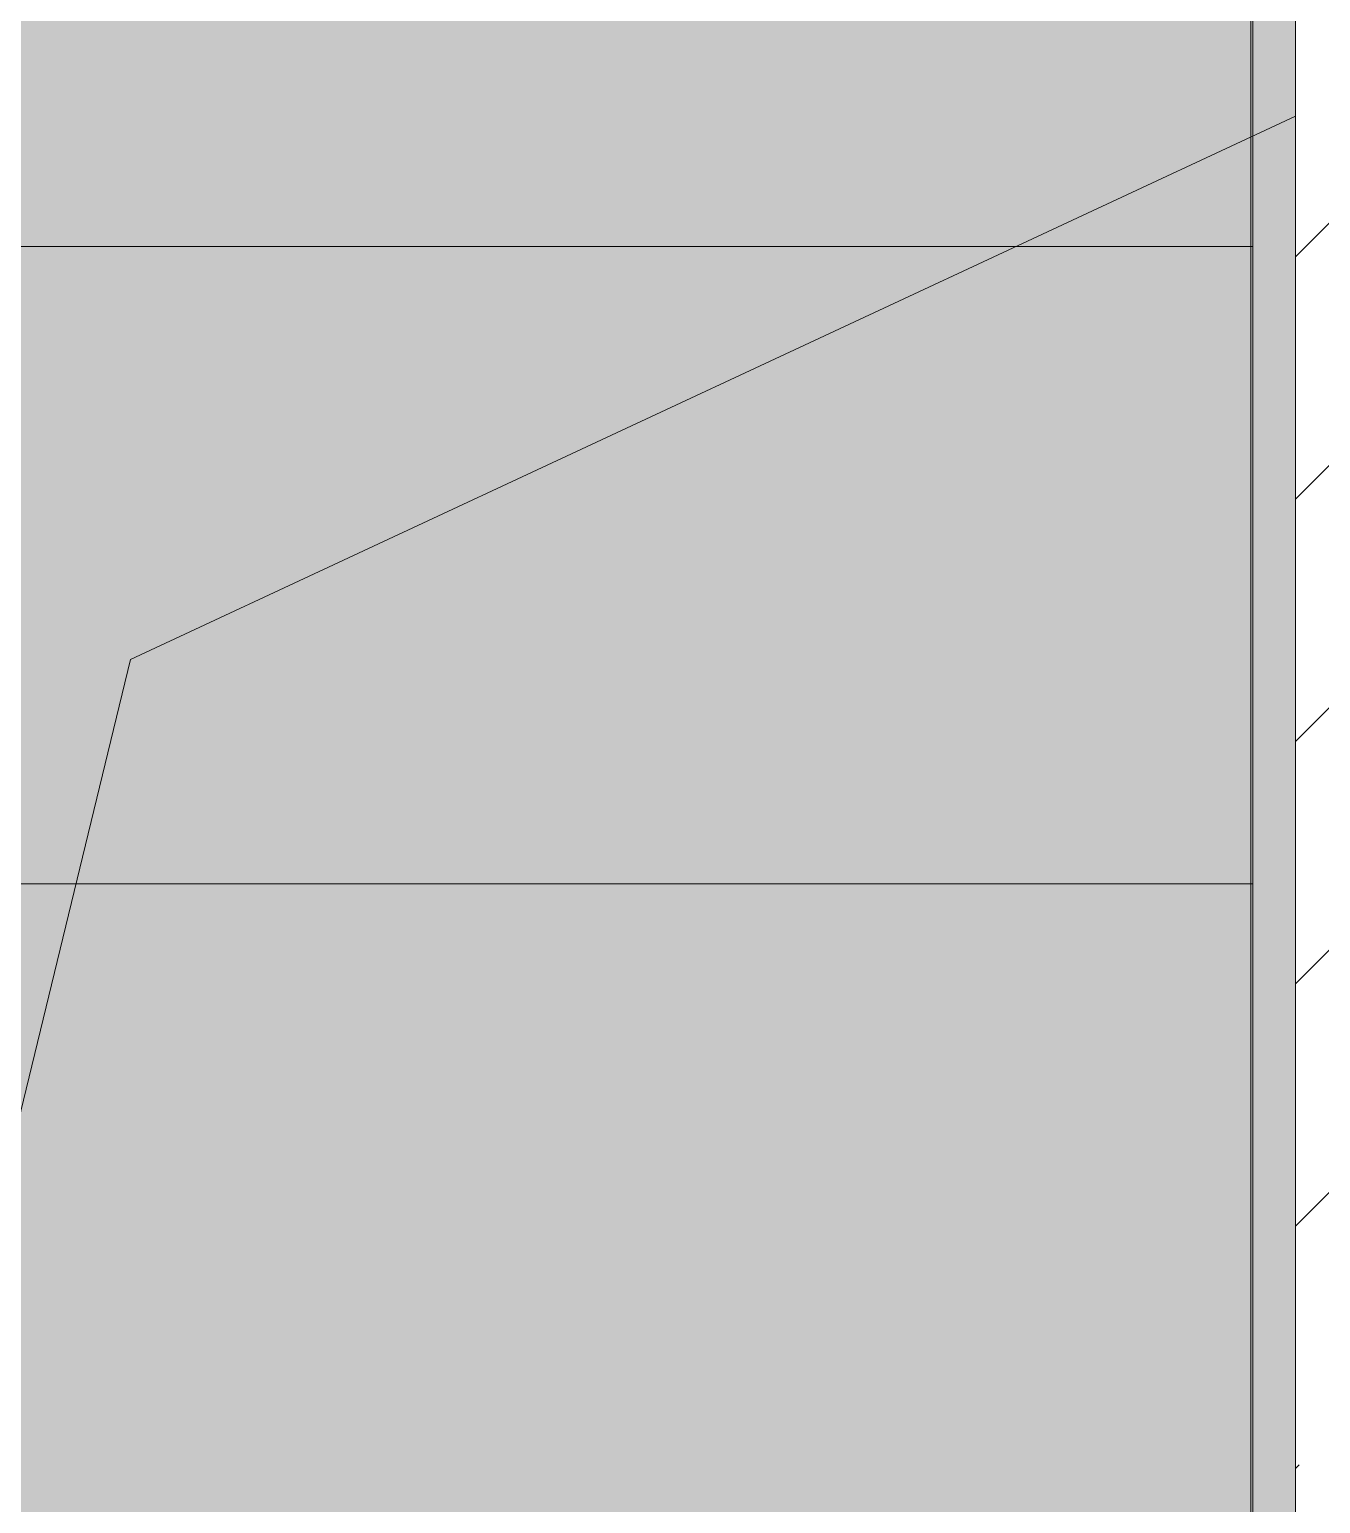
# Model space of a CAD drawing. Header units: millimetres. Extents: x -164500 to 426394, y -51911 to 102118.
# Drawn here: x 151686 to 152294, y 77968 to 78661 of the extents above; entities that cross this region are included whole.
import ezdxf

# ---------------------------------------------------------------- set-up
doc = ezdxf.new("R2010")
doc.units = ezdxf.units.MM
for name, color, linetype, lineweight in [('A-WALL', 7, 'Continuous', 5), ('I-WALL', 7, 'Continuous', 5), ('S-STRS', 7, 'Continuous', 9), ('S-STRS-MBND', 7, 'Continuous', 9)]:
    doc.layers.add(name, color=color, linetype=linetype, lineweight=lineweight)
for name, color, linetype, lineweight, true_color in [('A-WALL-1', 9, 'Continuous', 5, 0x808080), ('A-WALL-FNSH-1', 9, 'Continuous', 5, 0x808080), ('S-STRS-1', 7, 'Continuous', 9, 0xeef6ff)]:
    doc.layers.add(name, color=color, linetype=linetype, lineweight=lineweight, true_color=true_color)

# ---------------------------------------------------------------- blocks, each defined once
blk = doc.blocks.new('2floor')
at = {"layer": 'I-WALL'}
h = blk.add_hatch(dxfattribs=at)
h.set_pattern_fill('FP_1', color=256, style=0, pattern_type=2)
h.set_pattern_definition([(45, (148772.12, 0), (-114.0493, 114.0493), []), (45, (148886.17, 0), (-114.0493, 114.0493), [201.612, -40.322, 6.706, -33.617])])
h.paths.add_polyline_path([(152282.12, -100), (152502.12, -100), (152502.12, 7900), (152282.12, 7900), (152282.12, 81.45)])
h = blk.add_hatch(dxfattribs=at)
h.set_pattern_fill('FP_191', color=256, style=0, pattern_type=2)
h.set_pattern_definition([(0, (148772.123, 0), (243.84, 60.96), [20.117, -162.763, 20.117, -162.763, -975.36]), (0, (148772.123, 0), (243.84, 60.96), [-365.76, 20.117, -345.643, 20.117, -162.763, -426.72]), (0, (148772.123, 0), (243.84, 60.96), [-914.4, 20.117, -101.803, 20.117, -284.683]), (120, (148863.563, 30.48), (-174.7129, 180.69163), [20.117, -162.763, 20.117, -162.763, -975.36]), (120, (148863.563, 30.48), (-174.7129, 180.69163), [-365.76, 20.117, -345.643, 20.117, -162.763, -426.72]), (120, (148863.563, 30.48), (-174.7129, 180.69163), [-914.4, 20.117, -101.803, 20.117, -284.683]), (240, (148894.043, 152.4), (-69.1271, -241.65163), [20.117, -162.763, 20.117, -162.763, -975.36]), (240, (148894.043, 152.4), (-69.1271, -241.65163), [-365.76, 20.117, -345.643, 20.117, -162.763, -426.72]), (240, (148894.043, 152.4), (-69.1271, -241.65163), [-914.4, 20.117, -101.803, 20.117, -284.683])])
h.paths.add_polyline_path([(152282.12, 140), (152282.12, 7660), (152262.12, 7659), (152262.17, 535), (152274.58, 289.35)])
h.paths.add_polyline_path([(152282.12, 140), (152265.92, 460), (152262.12, 460), (152262.12, 141), (152270.01, 140.61)])
h.paths.add_polyline_path([(152262.12, 510), (152263.39, 510), (152262.12, 535)])
at = {"layer": 'S-STRS-1'}
for points in [[(151375.06, 4020), (152150.48, 4020), (152262.12, 4072.06), (152262.12, 4320), (150732.12, 4320), (150732.12, 4020), (151306.22, 4020)], [(152150.48, 4020), (152262.12, 4020), (152262.12, 4072.06)], [(151306.22, 3720), (151375.06, 4003.22), (151507.12, 3720), (151708.02, 3720), (151733.7, 3825.65), (152150.48, 4020), (150732.12, 4020), (150732.12, 3720), (151280.55, 3720)], [(151233.31, 3420), (152262.12, 3420), (152262.12, 3720), (151708.02, 3720), (151639.19, 3436.78), (151507.12, 3720), (151306.22, 3720), (151280.55, 3614.35), (150863.77, 3420), (151052.41, 3420)]]:
    blk.add_hatch(color=256, dxfattribs=at).paths.add_polyline_path(points)
h = blk.add_hatch(color=256, dxfattribs=at)
h.paths.add_polyline_path([(151733.7, 3720), (152262.12, 3720), (152262.12, 4020), (152150.48, 4020), (151733.7, 3825.65), (151708.02, 3720)])
h.paths.add_polyline_path([(151375.06, 3720), (151507.12, 3720), (151375.06, 4003.22), (151306.22, 3720)])
h = blk.add_hatch(color=256, dxfattribs=at)
h.paths.add_polyline_path([(150863.77, 3420), (151280.55, 3614.35), (151306.22, 3720), (150732.12, 3720), (150732.12, 3420)])
h.paths.add_polyline_path([(151639.19, 3436.78), (151708.02, 3720), (151507.12, 3720)])
at = {"layer": 'A-WALL'}
blk.add_line((152282.12, 120), (152282.12, 7680), dxfattribs=at)
at = {"layer": 'A-WALL-1'}
blk.add_line((152262.12, 7659), (152262.12, 120), dxfattribs=at)
at = {"layer": 'A-WALL-FNSH-1'}
blk.add_line((152261.12, 5284.69), (152261.12, 2990.04), dxfattribs=at)
at = {"layer": 'S-STRS'}
for p, q in [((152150.48, 4020), (150732.12, 4020)), ((152150.48, 4020), (150732.12, 4020)), ((152262.12, 4020), (152150.48, 4020)), ((152262.12, 4020), (152150.48, 4020)), ((151708.02, 3720), (151507.12, 3720)), ((151708.02, 3720), (151507.12, 3720)), ((152262.12, 3720), (151708.02, 3720)), ((152262.12, 3720), (151708.02, 3720))]:
    blk.add_line(p, q, dxfattribs=at)
at = {"layer": 'S-STRS-MBND'}
for p, q in [((151733.7, 3825.65), (152282.12, 4081.39)), ((152262.12, 4020), (152150.48, 4020)), ((152262.12, 4020), (152150.48, 4020)), ((151639.19, 3436.78), (151733.7, 3825.65)), ((152262.12, 3720), (151708.02, 3720)), ((152262.12, 3720), (151708.02, 3720))]:
    blk.add_line(p, q, dxfattribs=at)

msp = doc.modelspace()

# ---------------------------------------------------------------- block references
msp.add_blockref('2floor', (0, 74539.358))

doc.saveas('drawing.dxf')
